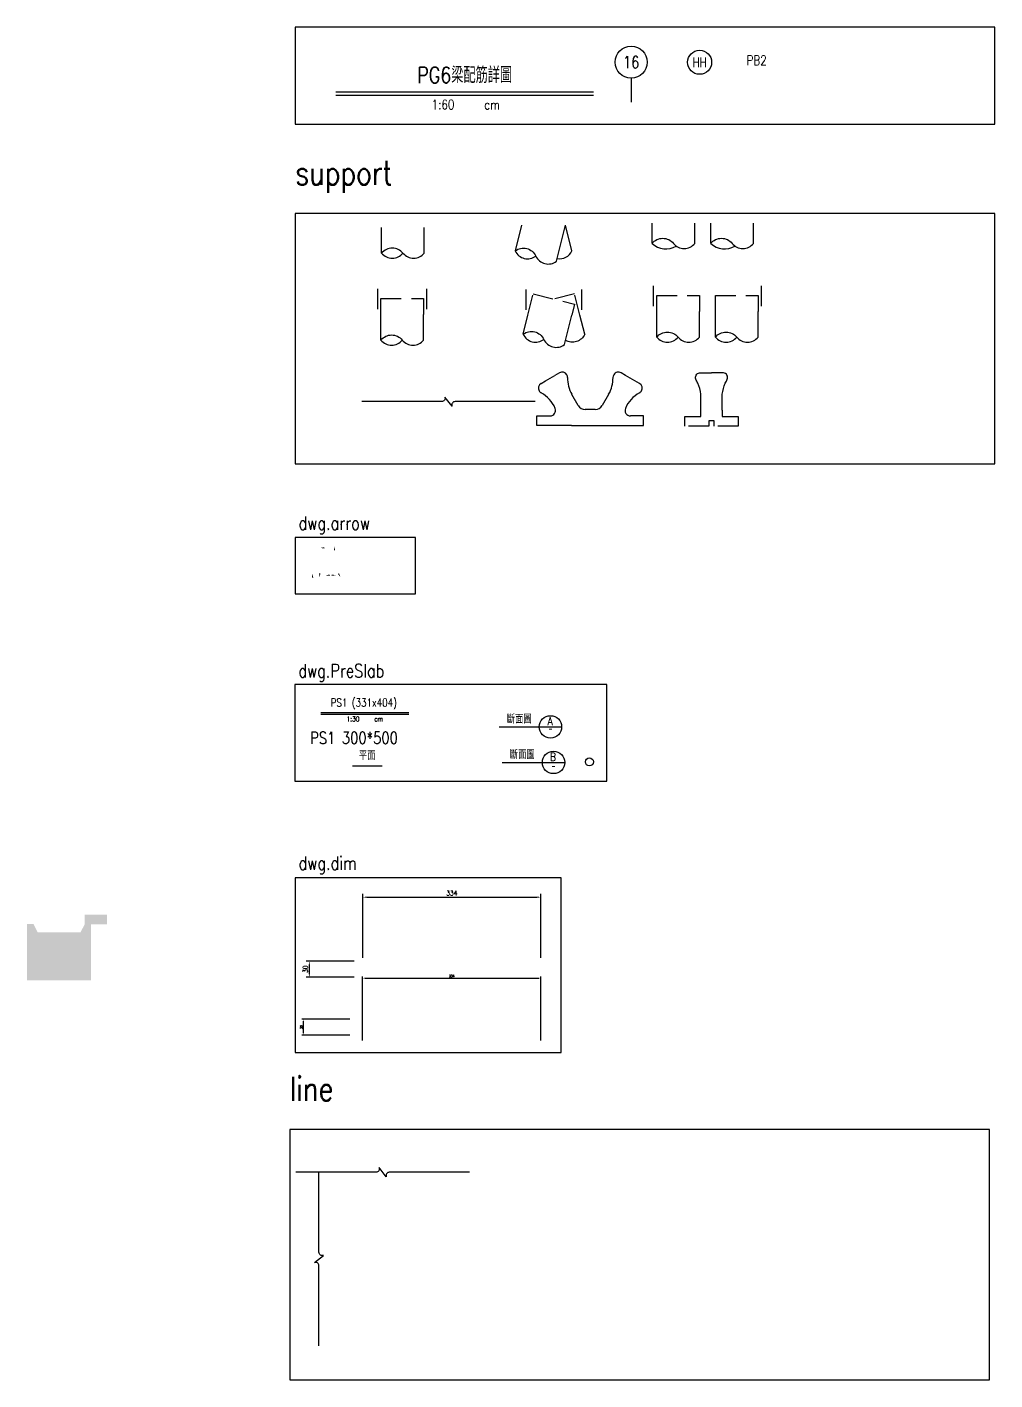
# Model space of a CAD drawing. Extents: x -4754 to 4976, y -19960 to 3841.
# Drawn here: x -4754 to -2940, y -1952 to 583 of the extents above; entities that cross this region are included whole.
import ezdxf
from ezdxf.enums import TextEntityAlignment as Align

# ---------------------------------------------------------------- set-up
doc = ezdxf.new("R2010")
doc.units = 0
doc.header["$LTSCALE"] = 3
doc.linetypes.add('DASHED', pattern=[19.05, 12.7, -6.35])
doc.layers.get('0').update_dxf_attribs({"linetype": 'CONTINUOUS'})
doc.layers.add('HB_0', color=7, linetype='CONTINUOUS', transparency=0.5)
doc.layers.add('預鑄版_HATCH', color=253, linetype='CONTINUOUS', transparency=0.8)
for name, color, linetype in [('HB_DIM', 1, 'CONTINUOUS'), ('HB_SYMBOLS', 7, 'CONTINUOUS'), ('HB_TXT_CTEXT', 2, 'CONTINUOUS'), ('RCAD.PARM.Treatle', 2, 'CONTINUOUS'), ('大樑編號', 2, 'CONTINUOUS')]:
    doc.layers.add(name, color=color, linetype=linetype)
doc.styles.get("Standard").update_dxf_attribs({"font": 'ROMANS.shx', "width": 0.8, "bigfont": 'LCHINA.shx'})
doc.dimstyles.new('30', dxfattribs={"dimscale": 3, "dimtxt": 3, "dimasz": 2.5, "dimexe": 2, "dimexo": 2, "dimgap": 1, "dimtad": 1, "dimdsep": 46, "dimtxsty": 'Standard', "dimcen": 0, "dimclrd": 256, "dimclre": 256, "dimclrt": 2, "dimadec": 0, "dimazin": 0, "dimtfac": 1, "dimtix": 1, "dimtmove": 2, "dimatfit": 3, "dimfxl": 0, "dimtolj": 1, "dimtzin": 0, "dimarcsym": 0})

# ---------------------------------------------------------------- blocks, each defined once
blk = doc.blocks.new('slab_sectionB')
at = {"layer": 'RCAD.PARM.Treatle', "color": 3, "linetype": 'Continuous'}
for p, q in [((-75.3, 0), (0, 0)), ((0, 0), (42, 0))]:
    blk.add_line(p, q, dxfattribs=at)
at = {"layer": 'RCAD.PARM.Treatle', "color": 4, "linetype": 'Continuous'}
blk.add_circle((21, 0), 21, dxfattribs=at)
at = {"color": 0, "linetype": 'Continuous', "width": 0.8}
for tag, p, height in [('B', (14.7, 3), 15), ('-', (17.3, -10.7), 7.5)]:
    blk.add_attdef(tag, p, '', height=height, dxfattribs=at)
at = {"layer": 'RCAD.PARM.Treatle', "color": 3, "linetype": 'Continuous', "width": 0.8}
blk.add_text('斷面圖', height=15, rotation=360, dxfattribs=at).set_placement((-37.6, 16), align=Align.MIDDLE)
blk = doc.blocks.new('rebar_arrowL')
at = {"color": 1, "linetype": 'Continuous', "extrusion": (0, 0, -1)}
blk.add_solid([(-7.5, 1.3), (0, 0), (-7.5, -1.2)], dxfattribs=at)
blk = doc.blocks.new('rebar_arrowU')
at = {"color": 1, "linetype": 'Continuous'}
blk.add_solid([(-1.25, -7.5), (0, 0), (1.25, -7.5)], dxfattribs=at)
blk = doc.blocks.new('slab_PVC')
at = {"layer": 'RCAD.PARM.Treatle', "color": 4, "linetype": 'Continuous'}
blk.add_circle((0, 0), 7.53, dxfattribs=at)
blk = doc.blocks.new('*D12')
at = {"layer": 'HB_DIM', "linetype": 'Continuous', "lineweight": -2, "transparency": 16777216}
for p, q in [((-4125.1, -1161.5), (-4125.1, -1041.5)), ((-4117.6, -1047.5), (-3798.6, -1047.5)), ((-3791.1, -1161.5), (-3791.1, -1041.5))]:
    blk.add_line(p, q, dxfattribs=at)
at = {"layer": 'HB_DIM', "linetype": 'Continuous', "transparency": 16777216}
for points in [[(-4117.6, -1046.3), (-4117.6, -1048.8), (-4125.1, -1047.5)], [(-3798.6, -1046.3), (-3798.6, -1048.8), (-3791.1, -1047.5)]]:
    blk.add_solid(points, dxfattribs=at)
at = {"layer": 'HB_DIM', "color": 2, "linetype": 'Continuous', "transparency": 16777216, "insert": (-3958.1, -1040), "char_height": 9, "attachment_point": 5}
blk.add_mtext('\\A1;334', dxfattribs=at)
blk = doc.blocks.new('*D13')
at = {"layer": 'HB_DIM', "linetype": 'Continuous', "lineweight": -2, "transparency": 16777216}
for p, q in [((-4141.2, -1167.5), (-4231.2, -1167.5)), ((-4225.2, -1190), (-4225.2, -1175)), ((-4141.2, -1197.5), (-4231.2, -1197.5))]:
    blk.add_line(p, q, dxfattribs=at)
at = {"layer": 'HB_DIM', "linetype": 'Continuous', "transparency": 16777216}
for points in [[(-4224, -1175), (-4226.5, -1175), (-4225.2, -1167.5)], [(-4224, -1190), (-4226.5, -1190), (-4225.2, -1197.5)]]:
    blk.add_solid(points, dxfattribs=at)
at = {"layer": 'HB_DIM', "color": 2, "linetype": 'Continuous', "transparency": 16777216, "insert": (-4232.7, -1182.5), "char_height": 9, "attachment_point": 5, "rotation": 90}
blk.add_mtext('\\A1;30', dxfattribs=at)
blk = doc.blocks.new('*D21')
at = {"layer": 'HB_DIM', "linetype": 'Continuous', "lineweight": -2, "transparency": 16777216}
for p, q in [((-4125.3, -1316.2), (-4125.3, -1196.2)), ((-4121.5, -1199.2), (-3795, -1199.2)), ((-3791.3, -1316.2), (-3791.3, -1196.2))]:
    blk.add_line(p, q, dxfattribs=at)
at = {"layer": 'HB_DIM', "linetype": 'Continuous', "transparency": 16777216}
for points in [[(-4121.5, -1198.6), (-4121.5, -1199.8), (-4125.3, -1199.2)], [(-3795, -1198.6), (-3795, -1199.8), (-3791.3, -1199.2)]]:
    blk.add_solid(points, dxfattribs=at)
at = {"layer": 'HB_DIM', "color": 2, "linetype": 'Continuous', "transparency": 16777216, "insert": (-3958.3, -1195.2), "char_height": 4.5, "attachment_point": 5}
blk.add_mtext('\\A1;334', dxfattribs=at)
blk = doc.blocks.new('*D22')
at = {"layer": 'HB_DIM', "linetype": 'Continuous', "lineweight": -2, "transparency": 16777216}
for p, q in [((-4149.2, -1276.1), (-4239.2, -1276.1)), ((-4236.2, -1302.4), (-4236.2, -1279.9)), ((-4149.2, -1306.1), (-4239.2, -1306.1))]:
    blk.add_line(p, q, dxfattribs=at)
at = {"layer": 'HB_DIM', "linetype": 'Continuous', "transparency": 16777216}
for points in [[(-4235.6, -1279.9), (-4236.8, -1279.9), (-4236.2, -1276.1)], [(-4235.6, -1302.4), (-4236.8, -1302.4), (-4236.2, -1306.1)]]:
    blk.add_solid(points, dxfattribs=at)
at = {"layer": 'HB_DIM', "color": 2, "linetype": 'Continuous', "transparency": 16777216, "insert": (-4240, -1291.1), "char_height": 4.5, "attachment_point": 5, "rotation": 90}
blk.add_mtext('\\A1;30', dxfattribs=at)
blk = doc.blocks.new('rebar_arrowD')
at = {"color": 1, "linetype": 'Continuous'}
blk.add_solid([(-1.25, -7.5), (0, 0), (1.25, -7.5)], dxfattribs=at)
blk = doc.blocks.new('rebar_arrowR')
at = {"color": 1, "linetype": 'Continuous', "extrusion": (0, 0, -1)}
blk.add_solid([(-7.5, 1.3), (0, 0), (-7.5, -1.2)], dxfattribs=at)
blk = doc.blocks.new('title_beam')
at = {"color": 3, "linetype": 'Continuous'}
blk.add_line((-241.2, 0), (241.2, 0), dxfattribs=at)
at = {"color": 1, "linetype": 'Continuous'}
blk.add_line((-241.2, -6), (241.2, -6), dxfattribs=at)
at = {"color": 3, "linetype": 'Continuous', "width": 0.8}
blk.add_attdef('TITLE', text='', height=30, dxfattribs=at).set_placement((0, 33), align=Align.MIDDLE)
at = {"linetype": 'Continuous', "width": 0.8}
blk.add_attdef('SCALE', text='', height=18, dxfattribs=at).set_placement((-40.6, -24), align=Align.MIDDLE)
blk.add_attdef('CM', (36.5, -33), '', height=18, dxfattribs=at)
blk = doc.blocks.new('line_tag')
at = {"layer": 'HB_SYMBOLS', "color": 4, "linetype": 'Continuous'}
blk.add_circle((0, 0), 22.5, dxfattribs=at)
at = {"color": 4, "linetype": 'Continuous', "width": 0.8}
blk.add_attdef('A', text='', height=18, dxfattribs=at).set_placement((0, 0), align=Align.MIDDLE)
blk = doc.blocks.new('line_guide')
at = {"color": 4, "linetype": 'Continuous'}
blk.add_line((0, 0), (0, -45), dxfattribs=at)
blk.add_circle((0, 30), 30, dxfattribs=at)
at = {"color": 4, "linetype": 'Continuous', "width": 0.8}
blk.add_attdef('A', text='', height=22.5, dxfattribs=at).set_placement((0, 30), align=Align.MIDDLE)
blk = doc.blocks.new('pile_vertical')
at = {"color": 252, "linetype": 'DASHED'}
for p, q in [((-46, -40), (-46, 0)), ((46, -40), (46, 0))]:
    blk.add_line(p, q, dxfattribs=at)
at = {"linetype": 'Continuous'}
for p, q in [((-40, -98.1), (-40, -50)), ((40, -98.1), (40, -50))]:
    blk.add_line(p, q, dxfattribs=at)
at = {"color": 252, "linetype": 'DASHED'}
blk.add_lwpolyline([(-40, -50), (-40, -20), (40, -20), (40, -50)], dxfattribs=at)
at = {"linetype": 'Continuous'}
for points in [[(-40, -98.1, -0.48), (0, -98.1, 0.48), (40, -98.1, 0.48)], [(-40, -98.1, 0.48), (0, -98.1, 0.48)]]:
    blk.add_lwpolyline(points, format="xyb", dxfattribs=at)
blk = doc.blocks.new('pile_racked_Transverse')
at = {"layer": 'HB_0', "color": 252, "linetype": 'DASHED'}
for p, q in [((-52.2, -40), (-52.2, 0)), ((52.2, -40), (52.2, 0))]:
    blk.add_line(p, q, dxfattribs=at)
at = {"layer": 'HB_0', "linetype": 'Continuous'}
for p, q in [((-57.7, -86), (-48.7, -50)), ((19.9, -105.4), (33.7, -50)), ((57.7, -86), (48.7, -50))]:
    blk.add_line(p, q, dxfattribs=at)
at = {"layer": 'HB_0', "color": 252, "linetype": 'DASHED'}
for points in [[(-48.7, -50), (-38.8, -10.3), (38.8, -29.7), (33.7, -50)], [(48.7, -50), (38.8, -10.3), (0, -20)]]:
    blk.add_lwpolyline(points, dxfattribs=at)
at = {"layer": 'HB_0', "linetype": 'Continuous'}
for points in [[(-57.7, -86, -0.48), (-18.9, -95.7, 0.48), (19.9, -105.4, 0.48)], [(-57.7, -86, 0.48), (-18.9, -95.7, 0.48)], [(57.7, -86, -0.439137), (21.8, -97.6, -0.439137)]]:
    blk.add_lwpolyline(points, format="xyb", dxfattribs=at)
blk = doc.blocks.new('pile_racked_Longitude')
at = {"color": 252, "linetype": 'DASHED'}
for p, q in [((101, -40), (101, 0)), ((-101, -40), (-101, 0))]:
    blk.add_line(p, q, dxfattribs=at)
at = {"linetype": 'Continuous'}
for p, q in [((-95, -98.1), (-95, -50)), ((-15, -98.1), (-15, -50)), ((15, -98.1), (15, -50)), ((95, -98.1), (95, -50))]:
    blk.add_line(p, q, dxfattribs=at)
at = {"color": 252, "linetype": 'DASHED'}
for points in [[(-95, -50), (-95, -20), (-15, -20), (-15, -50)], [(15, -50), (15, -20), (95, -20), (95, -50)]]:
    blk.add_lwpolyline(points, dxfattribs=at)
at = {"linetype": 'Continuous'}
for points in [[(-95, -98.1, -0.48), (-55, -98.1, 0.48), (-15, -98.1, 0.48)], [(-95, -98.1, 0.48), (-55, -98.1, 0.48)], [(15, -98.1, -0.48), (55, -98.1, 0.48), (95, -98.1, 0.48)], [(15, -98.1, 0.48), (55, -98.1, 0.48)]]:
    blk.add_lwpolyline(points, format="xyb", dxfattribs=at)
blk = doc.blocks.new('fender_bottom')
at = {"color": 1, "linetype": 'Continuous'}
blk.add_lwpolyline([(162.5, 0), (12.5, 0, 0.529473), (6.7, -8.6), (-6.7, 8.6, -0.532815), (-12.5, 0), (-162.5, 0)], format="xyb", dxfattribs=at)
blk = doc.blocks.new('fender_top_transverse')
at = {"layer": 'HB_0', "color": 1, "linetype": 'Continuous'}
for points in [[(-20, 30), (-20, 60, 0.07193), (-25.7, 80.5, -0.041495), (-29.5, 88.2, -0.488993), (-22.5, 100), (0, 100)], [(20, 30), (20, 60, -0.07193), (25.7, 80.5, 0.041495), (29.5, 88.2, 0.488993), (22.5, 100), (0, 100)]]:
    blk.add_lwpolyline(points, format="xyb", dxfattribs=at)
at = {"layer": 'HB_0', "color": 252, "linetype": 'DASHED'}
blk.add_lwpolyline([(20, 30), (20, 18), (50, 18), (50, 0), (5, 0), (5, 10), (-5, 10), (-5, 0), (-50, 0), (-50, 18), (-20, 18), (-20, 30)], dxfattribs=at)
blk = doc.blocks.new('pile_vertical_with_pilecap')
at = {"linetype": 'Continuous'}
for p, q in [((-40, -48.1), (-40, 0)), ((-40, -48.1), (-40, 0)), ((40, -48.1), (40, 0)), ((40, -48.1), (40, 0))]:
    blk.add_line(p, q, dxfattribs=at)
for centre, start, end in [((-20, -64.1), 38.718, 141.282), ((-20, -64.1), 38.718, 141.282), ((-20, -32), 218.718, 321.282), ((-20, -32), 218.718, 321.282), ((20, -32), 218.718, 321.282), ((20, -32), 218.718, 321.282)]:
    blk.add_arc(centre, 25.6, start, end, dxfattribs=at)
blk = doc.blocks.new('racked_with_pilecap_Transverse')
at = {"linetype": 'Continuous'}
for points in [[(-41.2, 0), (-53.2, -48.1)], [(24.4, -67.5), (41.2, 0)]]:
    blk.add_lwpolyline(points, dxfattribs=at)
blk.add_lwpolyline([(53.2, -48.1), (41.2, 0)])
for points in [[(-53.2, -48.1, -0.48), (-14.4, -57.8, 0.48), (24.4, -67.5, 0.48)], [(-53.2, -48.1, 0.48), (-14.4, -57.8, 0.48)], [(25.6, -62.6, 0.340232), (53.2, -48.1)]]:
    blk.add_lwpolyline(points, format="xyb", dxfattribs=at)
blk = doc.blocks.new('racked_with_pilecap_Longitude')
for p, q in [((-95, -38.1), (-95, 0)), ((-15, -38.1), (-15, 0)), ((15, -38.1), (15, 0)), ((95, -38.1), (95, 0))]:
    blk.add_line(p, q)
for points in [[(-95, -38.1, -0.48), (-55, -38.1, 0.48), (-15, -38.1, 0.48)], [(-95, -38.1, 0.326111), (-49.8, -43, 0.326111)], [(15, -38.1, -0.48), (55, -38.1, 0.48), (95, -38.1, 0.48)], [(15, -38.1, 0.326111), (60.2, -43, 0.326111)]]:
    blk.add_lwpolyline(points, format="xyb")
blk = doc.blocks.new('fender_top_longitude')
at = {"color": 7, "linetype": 'Continuous'}
for p, q in [((-92.3, 78.7), (-83.7, 83.7)), ((-83.7, 83.7), (-66.3, 93.7)), ((-57.7, 98.7), (-66.3, 93.7)), ((66.3, 93.7), (57.7, 98.7)), ((83.7, 83.7), (66.3, 93.7)), ((92.3, 78.7), (83.7, 83.7)), ((-22.4, 37.5), (-34.4, 58.3)), ((34.4, 58.3), (22.4, 37.5)), ((0, 30), (-9.4, 30)), ((9.4, 30), (0, 30)), ((-100, 18), (-75.1, 18)), ((-35, 0), (-100, 0)), ((-35, 0), (35, 0)), ((35, 0), (100, 0)), ((100, 18), (75.1, 18)), ((100, 0), (100, 18))]:
    blk.add_line(p, q, dxfattribs=at)
for centre, radius, start, end in [((-87.3, 70), 10, 120, 210), ((-52.7, 90), 10, 30, 120), ((-53.2, 89.6), 10.7, 1.3853, 30.3798), ((17.4, 88.6), 60, 178.7643, 210.2362), ((-17.4, 88.6), 60, 329.7638, 1.2357), ((53.2, 89.6), 10.7, 149.6202, 178.6147), ((52.7, 90), 10, 60, 150), ((87.3, 70), 10, 330, 60), ((-86.7, 70.3), 10.7, 209.6202, 238.6147), ((-121.1, 8.6), 60, 22.8745, 61.2357), ((121.1, 8.6), 60, 118.7643, 157.1255), ((86.7, 70.3), 10.7, 301.3853, 330.3798), ((-75.1, 28), 10, 270, 22.8745), ((-9.4, 45), 15, 210, 270), ((9.4, 45), 15, 270, 330), ((75.1, 28), 10, 157.1255, 270)]:
    blk.add_arc(centre, radius, start, end, dxfattribs=at)
blk = doc.blocks.new('slab_sectionA')
at = {"color": 3, "linetype": 'Continuous'}
for p, q in [((-75.3, 0), (0, 0)), ((0, 0), (42, 0))]:
    blk.add_line(p, q, dxfattribs=at)
at = {"color": 4, "linetype": 'Continuous'}
blk.add_circle((21, 0), 21, dxfattribs=at)
at = {"color": 3, "linetype": 'Continuous', "width": 0.8}
blk.add_text('斷面圖', height=15, rotation=360, dxfattribs=at).set_placement((-37.6, 16), align=Align.MIDDLE)
at = {"color": 0, "linetype": 'Continuous', "width": 0.8}
for tag, p, height in [('A', (15.8, 3), 15), ('-', (17.3, -7.5), 7.5)]:
    blk.add_attdef(tag, p, '', height=height, dxfattribs=at)
blk = doc.blocks.new('slab_topview')
at = {"color": 4, "linetype": 'Continuous'}
blk.add_line((-27.8, 0), (27.8, 0), dxfattribs=at)
at = {"color": 4, "linetype": 'Continuous', "width": 0.8}
blk.add_text('平面', height=15, rotation=360, dxfattribs=at).set_placement((0, 19.7), align=Align.MIDDLE)
blk = doc.blocks.new('slab_title_s')
at = {"color": 3, "linetype": 'Continuous'}
blk.add_line((-82.5, 0), (82.5, 0), dxfattribs=at)
at = {"color": 1, "linetype": 'Continuous'}
blk.add_line((-82.5, -3), (82.5, -3), dxfattribs=at)
at = {"color": 3, "linetype": 'Continuous', "width": 0.8}
blk.add_attdef('PS1', text='', height=15, dxfattribs=at).set_placement((-2.1, 17.6), align=Align.MIDDLE)
at = {"color": 0, "linetype": 'Continuous', "width": 0.8}
for tag, p in [('1:30', (-22.4, -12)), ('CM', (25.7, -12.1))]:
    blk.add_attdef(tag, text='', height=9, dxfattribs=at).set_placement(p, align=Align.MIDDLE)
blk = doc.blocks.new('m_Arrow_L_rebar')
at = {"color": 1, "linetype": 'Continuous', "extrusion": (0, 0, -1)}
blk.add_solid([(-7.5, 1.3), (0, 0), (-7.5, -1.2)], dxfattribs=at)
blk = doc.blocks.new('m_Arrow_U_rebar')
at = {"color": 1, "linetype": 'Continuous'}
blk.add_solid([(-1.25, -7.5), (0, 0), (1.25, -7.5)], dxfattribs=at)
blk = doc.blocks.new('CutLine_H')
at = {"color": 1, "linetype": 'Continuous'}
blk.add_lwpolyline([(162.5, 0), (12.5, 0, 0.529473), (6.7, -8.6), (-6.7, 8.6, -0.532815), (-12.5, 0), (-162.5, 0)], format="xyb", dxfattribs=at)
blk = doc.blocks.new('CutLine_V')
at = {"color": 1, "linetype": 'Continuous'}
blk.add_lwpolyline([(0, -162.5), (0, -12.5, 0.529473), (-8.6, -6.7), (8.6, 6.7, -0.532815), (0, 12.5), (0, 162.5)], format="xyb", dxfattribs=at)

msp = doc.modelspace()

# ---------------------------------------------------------------- hatches: boundary and pattern name
at = {"layer": 'HB_0'}
h = msp.add_hatch(color=253, dxfattribs=at)
h.dxf.hatch_style = 1
h.paths.add_polyline_path([(-4754.209, -1203.485), (-4754.209, -1097.485), (-4742.209, -1097.485), (-4734.209, -1113.485), (-4654.209, -1113.485), (-4646.209, -1098.485), (-4634.209, -1098.485), (-4634.209, -1203.485)])
at = {"layer": '預鑄版_HATCH', "linetype": 'Continuous'}
h = msp.add_hatch(color=256, dxfattribs=at)
h.dxf.hatch_style = 2
h.paths.add_polyline_path([(-4604.209, -1098.485), (-4604.135, -1080.485), (-4646.209, -1080.485), (-4646.209, -1098.485)])

# ---------------------------------------------------------------- linework, layer by layer
at = {"color": 7, "linetype": 'Continuous'}
msp.add_line((-3798.754, -163.408), (-3798.754, -145.408), dxfattribs=at)
at = {"color": 3, "linetype": 'Continuous'}
msp.add_line((-3869.684, -728.395), (-3794.393, -728.395), dxfattribs=at)
at = {"linetype": 'Continuous'}
for points in [[(-4251.563, 583.27), (-4251.563, 401.181), (-2940.423, 401.181), (-2940.423, 583.27)], [(-4251.641, 233.783), (-4251.641, -235.629), (-2940.5, -235.629), (-2940.5, 233.783)], [(-4251.563, -373.159), (-4251.563, -479.125), (-4025.992, -479.125), (-4025.992, -373.159)], [(-4251.563, -1011.432), (-4251.563, -1338.436), (-3753.335, -1338.436), (-3753.335, -1011.432)], [(-4261.907, -1482.91), (-4261.907, -1952.322), (-2950.767, -1952.322), (-2950.767, -1482.91)]]:
    msp.add_lwpolyline(points, close=True, dxfattribs=at)
at = {"color": 0, "linetype": 'Continuous'}
msp.add_lwpolyline([(-4252.437, -649.075), (-4252.437, -830.364), (-3667.419, -830.364), (-3667.419, -649.075)], close=True, dxfattribs=at)
at = {"layer": 'HB_TXT_CTEXT', "color": 1, "linetype": 'Continuous'}
msp.add_lwpolyline([(-4160.562, -457.462, 0, 1.25, 0), (-4158.73, -454.191, 0, 0, 0), (-4148.041, -435.106, 0, 0, 0), (-4144.291, -435.106, 0, 0, 0)], format="xyseb", dxfattribs=at)

# ---------------------------------------------------------------- block references
at = {"linetype": 'Continuous'}
for name, p, values in [('line_guide', (-3622.191, 487.362), {'A': '16'}), ('line_tag', (-3493.783, 517.236), {'A': 'HH'}), ('title_beam', (-3934.105, 461.895), {'TITLE': 'PG6梁配筋詳圖', 'SCALE': '1:60', 'CM': 'cm'})]:
    msp.add_blockref(name, p, dxfattribs=at).add_auto_attribs(values)
for name, p in [('pile_vertical_with_pilecap', (-4049.787, 207.57)), ('racked_with_pilecap_Transverse', (-3786.4, 211.864)), ('racked_with_pilecap_Longitude', (-3487.867, 215.827)), ('pile_vertical', (-4051.059, 94.652)), ('pile_racked_Transverse', (-3766.886, 93.551)), ('pile_racked_Longitude', (-3479.157, 100.189)), ('fender_top_longitude', (-3698.754, -163.408)), ('fender_top_transverse', (-3471.448, -164.851)), ('fender_bottom', (-3964.565, -118.711)), ('m_Arrow_L_rebar', (-4204.445, -392.914)), ('m_Arrow_U_rebar', (-4178.146, -390.148)), ('rebar_arrowU', (-4219.176, -440.881)), ('rebar_arrowL', (-4194.899, -444.161)), ('CutLine_H', (-4087.835, -1563.03)), ('CutLine_V', (-4207.193, -1725.654))]:
    msp.add_blockref(name, p, dxfattribs=at)
for name, p, rotation in [('rebar_arrowD', (-4205.817, -448.085), 180), ('rebar_arrowR', (-4175.622, -443.991), 180), ('rebar_arrowD', (-4166.935, -447.568), 209.9999999999997)]:
    msp.add_blockref(name, p, dxfattribs=dict(at, rotation=rotation))
at = {"color": 0, "linetype": 'Continuous'}
for name, p, values in [('slab_title_s', (-4121.006, -701.495), {'PS1': 'PS1 (331x404)', '1:30': '1:30', 'CM': 'cm'}), ('slab_sectionA', (-3794.393, -728.395), {'A': 'A', '-': '-'}), ('slab_sectionB', (-3788.551, -794.996), {'B': 'B', '-': '-'})]:
    msp.add_blockref(name, p, dxfattribs=at).add_auto_attribs(values)
msp.add_blockref('slab_topview', (-4116.788, -801.201), dxfattribs=at)
at = {"layer": 'RCAD.PARM.Treatle', "color": 0, "linetype": 'Continuous'}
msp.add_blockref('slab_PVC', (-3700.364, -793.911), dxfattribs=at)

# ---------------------------------------------------------------- texts
at = {"linetype": 'Continuous', "width": 0.8}
msp.add_text('PS1 300*500', height=22.5022, dxfattribs=at).set_placement((-4223.636, -760.19))
at = {"linetype": 'Continuous', "char_height": 45, "width": 231.61621, "attachment_point": 1}
for s, insert in [('support', (-4251.641, 332.499)), ('line', (-4261.907, -1384.194))]:
    msp.add_mtext(s, dxfattribs=dict(at, insert=insert))
at = {"color": 0, "linetype": 'Continuous', "char_height": 25, "width": 191.4764, "attachment_point": 1}
for s, insert in [('{dwg.arrow}', (-4245.415, -333.977)), ('{dwg.PreSlab}', (-4245.867, -610.544)), ('{dwg.dim}', (-4245.415, -971.078))]:
    msp.add_mtext(s, dxfattribs=dict(at, insert=insert))
at = {"layer": '大樑編號', "linetype": 'Continuous', "width": 0.8}
msp.add_text('PB2', height=18, rotation=360, dxfattribs=at).set_placement((-3386.95, 520.918), align=Align.MIDDLE)

# ---------------------------------------------------------------- dimensions: what is measured, and where the dimension line sits
at = {"layer": 'HB_DIM', "linetype": 'Continuous'}
for base, p1, p2, angle, override, picture, middle in [((-3791.139, -1047.508), (-4125.139, -1167.508), (-3791.139, -1167.508), 0, {"dimpost": '<>'}, '*D12', (-3958.139, -1040.008)), ((-4225.204, -1167.508), (-4135.204, -1197.508), (-4135.204, -1167.508), 90, {"dimtad": 4, "dimpost": '<>'}, '*D13', (-4232.704, -1182.508)), ((-4236.213, -1276.109), (-4146.213, -1306.109), (-4146.213, -1276.109), 90, {"dimscale": 1.5, "dimtad": 4, "dimpost": '<>'}, '*D22', (-4239.963, -1291.109))]:
    dim = msp.add_linear_dim(base=base, p1=p1, p2=p2, angle=angle, dimstyle='30', override=override, dxfattribs=at)
    dim.commit()
    dim.dimension.update_dxf_attribs({"geometry": picture, "text_midpoint": middle})
dim = msp.add_linear_dim(base=(-3791.267, -1199.214), p1=(-4125.267, -1319.214), p2=(-3791.267, -1319.214), angle=0, dimstyle='30', override={"dimscale": 1.5, "dimpost": '<>'}, dxfattribs=at)
dim.commit()
dim.dimension.update_dxf_attribs({"geometry": '*D21', "text_midpoint": (-3958.267, -1195.214), "dimtype": 160})

doc.saveas('drawing.dxf')
